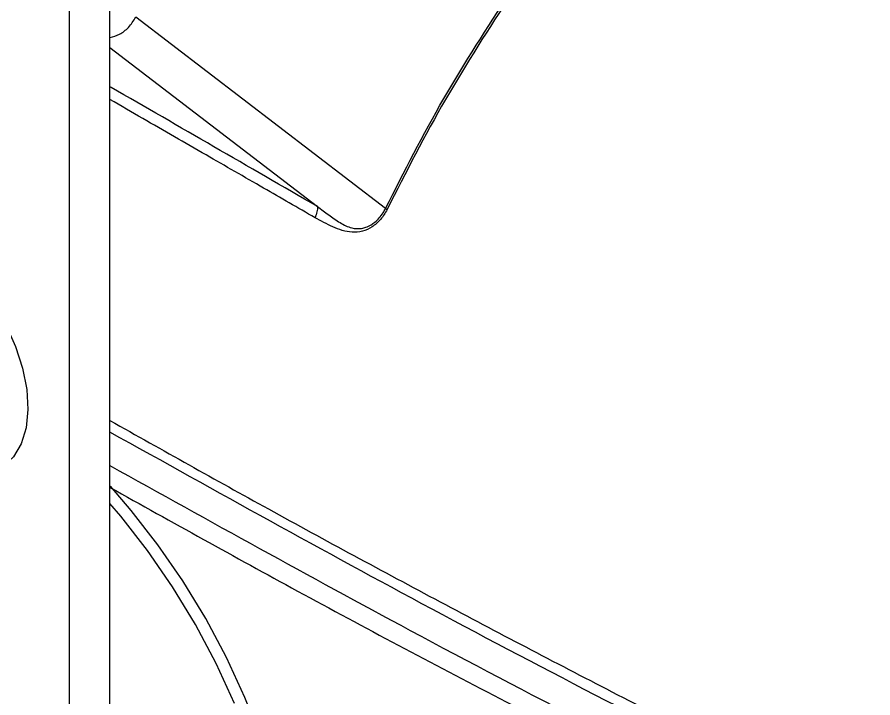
# Model space of a CAD drawing. Extents: x 7 to 113, y 1 to 87.
# Drawn here: x 78.046 to 80.862, y 6.172 to 8.411 of the extents above; entities that cross this region are included whole.
import ezdxf

# ---------------------------------------------------------------- set-up
doc = ezdxf.new("R2010")
doc.units = 0
doc.header["$MEASUREMENT"] = 0
doc.layers.add('OBJECT', color=7, linetype='CONTINUOUS')

msp = doc.modelspace()

# ---------------------------------------------------------------- linework, layer by layer
at = {"layer": 'OBJECT'}
for p, q in [((78.3515, 5.1097), (78.3515, 12.4362)), ((78.2186, 5.0329), (78.2186, 12.3594)), ((79.2581, 7.7816), (78.4366, 8.4113)), ((78.3515, 8.3114), (79.0344, 7.7883)), ((79.0344, 7.7883), (79.0345, 7.7882)), ((79.2581, 7.7816), (79.2635, 7.7786))]:
    msp.add_line(p, q, dxfattribs=at)
at = {"layer": 'OBJECT', "flags": 128}
for points in [[(77.5535, 7.6854), (77.563, 7.6905), (77.6071, 7.704), (77.6565, 7.7047), (77.7095, 7.6926), (77.7646, 7.668), (77.82, 7.6319), (77.8738, 7.5853), (77.9243, 7.5298), (77.97, 7.4671), (78.0093, 7.3992), (78.041, 7.3283), (78.064, 7.2568), (78.0777, 7.1868), (78.0815, 7.1207), (78.0754, 7.0606), (78.0596, 7.0083), (78.0345, 6.9657), (78.001, 6.934), (77.991, 6.9276)], [(78.6595, 4.7129), (78.6665, 4.7171), (78.7349, 4.7663), (78.7956, 4.8272), (78.8479, 4.8993), (78.8914, 4.9818), (78.9256, 5.074), (78.9503, 5.175), (78.9653, 5.284), (78.9702, 5.3997), (78.9653, 5.5212), (78.9503, 5.6473), (78.9256, 5.7769), (78.8914, 5.9087), (78.8479, 6.0414), (78.7956, 6.1739), (78.7349, 6.3048), (78.6665, 6.433), (78.591, 6.5572), (78.5091, 6.6763), (78.4215, 6.7892), (78.3529, 6.8688)], [(78.7616, 6.1543), (78.701, 6.2852), (78.6326, 6.4134), (78.5571, 6.5376), (78.4751, 6.6567), (78.3876, 6.7696), (78.3515, 6.8114)]]:
    msp.add_lwpolyline(points, dxfattribs=at)
at = {"layer": 'OBJECT'}
for points, knots in [([(79.4714, 10.7171), (79.82, 10.5135), (80.5173, 10.1063), (81.5611, 9.4501), (82.6027, 8.7644), (83.2939, 8.2782), (83.6395, 8.0351)], [0, 0, 0, 0, 0.25003, 0.500058, 0.750055, 1, 1, 1, 1]), ([(83.6284, 8.0183), (83.464, 8.1348), (83.1297, 8.3716), (82.6188, 8.7227), (82.0904, 9.0771), (81.5601, 9.4231), (81.0325, 9.7581), (80.5122, 10.0793), (79.9882, 10.3944), (79.6374, 10.5976), (79.4614, 10.6995)], [0, 0, 0, 0, 0.118989, 0.241992, 0.369009, 0.500039, 0.623805, 0.748387, 0.873785, 1, 1, 1, 1]), ([(79.2581, 7.7816), (79.3199, 7.9035), (79.4437, 8.1474), (79.593, 8.3764), (79.6677, 8.491)], [0, 0, 0, 0, 0.499779, 1, 1, 1, 1]), ([(79.673, 8.4879), (79.5984, 8.3733), (79.4492, 8.1442), (79.3254, 7.9005), (79.2635, 7.7786)], [0, 0, 0, 0, 0.500003, 1, 1, 1, 1]), ([(78.3515, 8.3443), (78.3623, 8.3472), (78.384, 8.353), (78.4144, 8.3768), (78.429, 8.3995), (78.4366, 8.4113)], [0, 0, 0, 0, 0.320872, 0.646441, 1, 1, 1, 1]), ([(79.0345, 7.7882), (78.8067, 7.9197), (78.5776, 8.052), (78.3529, 8.1817), (78.3515, 8.1825)], [0, 0, 0, 0, 0.9937749, 1, 1, 1, 1]), ([(79.0262, 7.7516), (78.9698, 7.7841), (78.8501, 7.8531), (78.6611, 7.9618), (78.4926, 8.0588), (78.3875, 8.1194), (78.3515, 8.1401)], [0, 0, 0, 0, 0.249548, 0.52926, 0.839137, 1, 1, 1, 1]), ([(79.0345, 7.7882), (79.0343, 7.7824), (79.0339, 7.771), (79.0288, 7.7581), (79.0262, 7.7516)], [0, 0, 0, 0, 0.499993, 1, 1, 1, 1]), ([(79.2635, 7.7786), (79.2568, 7.7673), (79.2433, 7.7446), (79.2146, 7.7202), (79.1822, 7.7054), (79.1371, 7.7017), (79.0842, 7.7196), (79.0455, 7.741), (79.0262, 7.7516)], [0, 0, 0, 0, 0.125023, 0.25026, 0.372599, 0.500558, 0.750171, 1, 1, 1, 1]), ([(79.0345, 7.7882), (79.0467, 7.7791), (79.0712, 7.7608), (79.1078, 7.7349), (79.1437, 7.7162), (79.1736, 7.7146), (79.1949, 7.7201), (79.2096, 7.7272), (79.2244, 7.7376), (79.2379, 7.7506), (79.2497, 7.7658), (79.2556, 7.7768), (79.2581, 7.7816)], [0, 0, 0, 0, 0.167655, 0.336418, 0.499288, 0.624454, 0.681335, 0.749951, 0.805261, 0.875044, 0.945879, 1, 1, 1, 1]), ([(78.3515, 7.0848), (78.5248, 6.9874), (78.883, 6.7861), (79.4342, 6.489), (80.011, 6.1869), (80.5964, 5.8907), (81.1848, 5.6019), (81.5765, 5.4173), (81.7689, 5.3267)], [0, 0, 0, 0, 0.1582539, 0.327068, 0.4937068, 0.6683778, 0.8371406, 1, 1, 1, 1]), ([(81.7516, 5.298), (81.3546, 5.4869), (80.5599, 5.8651), (79.4262, 6.4486), (78.7029, 6.851), (78.3515, 7.0464)], [0, 0, 0, 0, 0.339225, 0.679039, 1, 1, 1, 1]), ([(78.3515, 6.9367), (78.6789, 6.7548), (79.3862, 6.3618), (80.5119, 5.7837), (81.3236, 5.3983), (81.7292, 5.2056)], [0, 0, 0, 0, 0.301353, 0.650905, 1, 1, 1, 1]), ([(78.3513, 6.8647), (78.5563, 6.7506), (78.9787, 6.5157), (79.636, 6.1672), (80.3194, 5.8176), (81.0073, 5.4783), (81.4712, 5.2603), (81.6985, 5.1535)], [0, 0, 0, 0, 0.190703, 0.392819, 0.598206, 0.803133, 1, 1, 1, 1])]:
    msp.add_open_spline(points, degree=3, knots=knots, dxfattribs=at)

doc.saveas('drawing.dxf')
